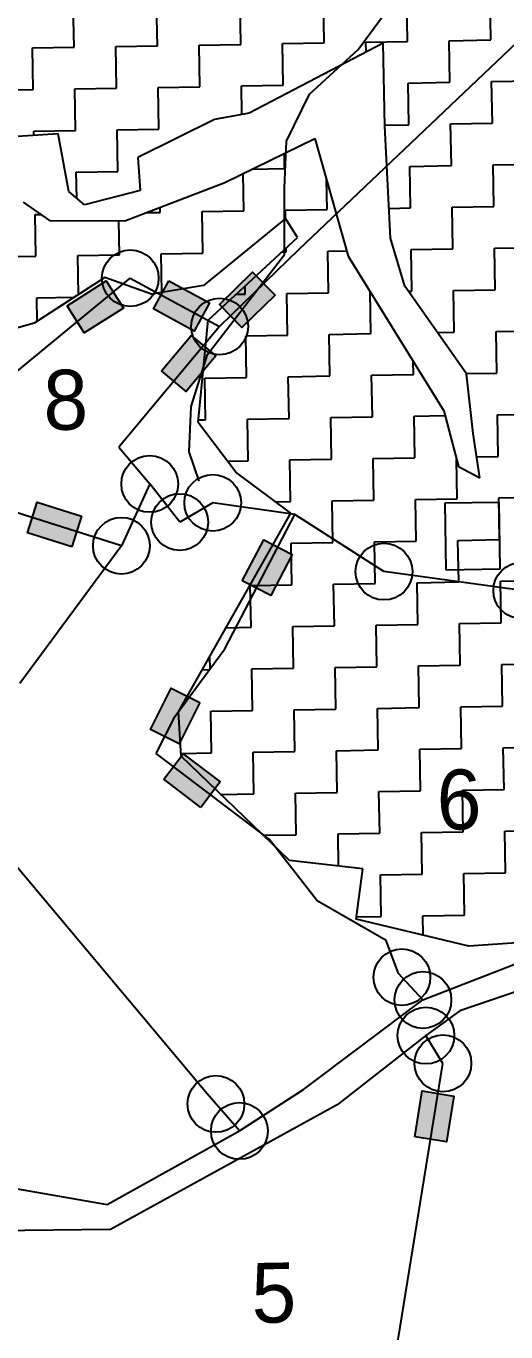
# Model space of a CAD drawing. Header units: metres. Extents: x 286343 to 289280, y 2022501 to 2025046.
# Drawn here: x 287524.8 to 287690.4, y 2023361.3 to 2023812.8 of the extents above; entities that cross this region are included whole.
import ezdxf
from ezdxf.enums import TextEntityAlignment as Align

# ---------------------------------------------------------------- set-up
doc = ezdxf.new("R2010")
doc.units = ezdxf.units.M
for name, color, linetype in [('LINE_WATER', 4, 'Continuous'), ('POLY_HATCH', 12, 'Continuous'), ('POLY_PARCEL', 6, 'Continuous'), ('POLY_WATER', 4, 'Continuous'), ('SYM_LOGO', 1, 'Continuous'), ('TEXT_PARCEL', 7, 'Continuous')]:
    doc.layers.add(name, color=color, linetype=linetype)
doc.styles.add('TEXT_MAP', font='')
doc.styles.get('TEXT_MAP').set_extended_font_data('Kruti Dev 050')

msp = doc.modelspace()

# ---------------------------------------------------------------- hatches: boundary and pattern name
for points in [[(287591.49, 2023716.58), (287599.22, 2023708.63), (287610.71, 2023719.81), (287602.98, 2023727.76)], [(287558.38, 2023715.32), (287552.44, 2023724.68), (287538.91, 2023716.09), (287544.85, 2023706.73)], [(287582.85, 2023707.37), (287588.12, 2023717.13), (287574.02, 2023724.75), (287568.75, 2023714.99)], [(287590.29, 2023698.74), (287581.78, 2023705.85), (287571.5, 2023693.55), (287580.02, 2023686.44)], [(287528.62, 2023648.15), (287525.28, 2023637.58), (287540.56, 2023632.74), (287543.91, 2023643.31)], [(287616.63, 2023630.09), (287606.8, 2023635.22), (287599.39, 2023621), (287609.22, 2023615.87)], [(287567.67, 2023569.59), (287577.57, 2023564.59), (287584.79, 2023578.91), (287574.89, 2023583.9)], [(287579.03, 2023561.19), (287572.32, 2023552.37), (287585.08, 2023542.66), (287591.79, 2023551.48)], [(287672.49, 2023442.84), (287661.54, 2023444.62), (287658.98, 2023428.79), (287669.93, 2023427.02)]]:
    msp.add_hatch(color=256).paths.add_polyline_path(points)

# ---------------------------------------------------------------- linework, layer by layer
for points in [[(287610.71, 2023719.81), (287599.22, 2023708.63), (287591.49, 2023716.58), (287602.98, 2023727.76)], [(287538.91, 2023716.09), (287552.44, 2023724.68), (287558.38, 2023715.32), (287544.85, 2023706.73)], [(287574.02, 2023724.75), (287588.12, 2023717.13), (287582.85, 2023707.37), (287568.75, 2023714.99)], [(287571.5, 2023693.55), (287581.78, 2023705.85), (287590.29, 2023698.74), (287580.02, 2023686.44)], [(287540.56, 2023632.74), (287525.28, 2023637.58), (287528.62, 2023648.15), (287543.91, 2023643.31)], [(287599.39, 2023621), (287606.8, 2023635.22), (287616.63, 2023630.09), (287609.22, 2023615.87)], [(287584.79, 2023578.91), (287577.57, 2023564.59), (287567.67, 2023569.59), (287574.89, 2023583.9)], [(287585.08, 2023542.66), (287572.32, 2023552.37), (287579.03, 2023561.19), (287591.79, 2023551.48)], [(287658.98, 2023428.79), (287661.54, 2023444.62), (287672.49, 2023442.84), (287669.93, 2023427.02)]]:
    msp.add_lwpolyline(points, close=True)
for centre in [(287560.73, 2023725.63), (287591.59, 2023708.95), (287567.44, 2023654.49), (287589.21, 2023647.97), (287577.8, 2023641.32), (287557.67, 2023633.14), (287648.34, 2023624.18), (287695.92, 2023617.65), (287654.54, 2023483.95), (287661.78, 2023476.07), (287662.81, 2023463.77), (287668.71, 2023454.17), (287590.3, 2023440.12), (287598.41, 2023430.78)]:
    msp.add_circle(centre, 9.8)
at = {"layer": 'LINE_WATER'}
for p, q in [((287639.45, 2023804.73), (287652.05, 2023821.99)), ((287622.67, 2023789.24), (287639.45, 2023804.73)), ((287614.66, 2023772.98), (287622.67, 2023789.24)), ((287614.03, 2023756.85), (287614.66, 2023772.98)), ((287613.97, 2023733.82), (287614.03, 2023756.85)), ((287587.39, 2023699.28), (287613.97, 2023733.82)), ((287581.71, 2023681.22), (287587.39, 2023699.28)), ((287581.06, 2023665.55), (287581.71, 2023681.22)), ((287584.47, 2023655.48), (287581.06, 2023665.55))]:
    msp.add_line(p, q, dxfattribs=at)
at = {"layer": 'POLY_HATCH', "linetype": 'Continuous'}
for p, q in [((287656.47, 2023807.5), (287656.22, 2023821.9)), ((287685.27, 2023808), (287685.01, 2023822.4)), ((287541.3, 2023805.48), (287541.05, 2023819.88)), ((287570.1, 2023805.99), (287569.84, 2023820.38)), ((287598.89, 2023806.49), (287598.64, 2023820.89)), ((287627.68, 2023807), (287627.43, 2023821.39)), ((287526.91, 2023805.23), (287541.3, 2023805.48)), ((287527.16, 2023790.84), (287526.91, 2023805.23)), ((287555.7, 2023805.74), (287570.1, 2023805.99)), ((287555.95, 2023791.34), (287555.7, 2023805.74)), ((287584.49, 2023806.24), (287598.89, 2023806.49)), ((287584.74, 2023791.84), (287584.49, 2023806.24)), ((287613.28, 2023806.74), (287627.68, 2023807)), ((287613.54, 2023792.35), (287613.28, 2023806.74)), ((287642.08, 2023807.25), (287656.47, 2023807.5)), ((287642.14, 2023803.75), (287642.08, 2023807.25)), ((287670.87, 2023807.75), (287685.27, 2023808)), ((287671.12, 2023793.36), (287670.87, 2023807.75)), ((287512.76, 2023790.58), (287527.16, 2023790.84)), ((287541.56, 2023791.09), (287555.95, 2023791.34)), ((287541.81, 2023776.69), (287541.56, 2023791.09)), ((287570.35, 2023791.59), (287584.74, 2023791.84)), ((287570.6, 2023777.2), (287570.35, 2023791.59)), ((287599.14, 2023792.1), (287613.54, 2023792.35)), ((287599.31, 2023782.24), (287599.14, 2023792.1)), ((287656.72, 2023793.1), (287671.12, 2023793.36)), ((287656.98, 2023778.71), (287656.72, 2023793.1)), ((287685.52, 2023793.61), (287699.91, 2023793.86)), ((287685.77, 2023779.21), (287685.52, 2023793.61)), ((287556.2, 2023776.94), (287570.6, 2023777.2)), ((287556.46, 2023762.55), (287556.2, 2023776.94)), ((287648.6, 2023778.56), (287656.98, 2023778.71)), ((287671.37, 2023778.96), (287685.77, 2023779.21)), ((287671.63, 2023764.56), (287671.37, 2023778.96)), ((287527.41, 2023776.44), (287541.81, 2023776.69)), ((287527.44, 2023774.99), (287527.41, 2023776.44)), ((287614.04, 2023763.56), (287613.95, 2023768.78)), ((287602.87, 2023763.36), (287614.04, 2023763.56)), ((287657.23, 2023764.31), (287671.63, 2023764.56)), ((287657.48, 2023749.92), (287657.23, 2023764.31)), ((287686.02, 2023764.82), (287700.42, 2023765.07)), ((287686.27, 2023750.42), (287686.02, 2023764.82)), ((287542.06, 2023762.3), (287556.46, 2023762.55)), ((287542.22, 2023753.26), (287542.06, 2023762.3)), ((287599.9, 2023748.91), (287599.67, 2023761.79)), ((287628.69, 2023749.41), (287628.51, 2023759.73)), ((287571.1, 2023748.4), (287571.07, 2023750.12)), ((287650.08, 2023749.79), (287657.48, 2023749.92)), ((287671.88, 2023750.17), (287686.27, 2023750.42)), ((287672.13, 2023735.77), (287671.88, 2023750.17)), ((287527.91, 2023747.65), (287529.86, 2023747.68)), ((287528.17, 2023733.25), (287527.91, 2023747.65)), ((287556.96, 2023733.76), (287556.75, 2023745.44)), ((287566.4, 2023748.32), (287571.1, 2023748.4)), ((287585.5, 2023748.66), (287599.9, 2023748.91)), ((287585.75, 2023734.26), (287585.5, 2023748.66)), ((287614.29, 2023749.16), (287628.69, 2023749.41)), ((287614.34, 2023746.28), (287614.29, 2023749.16)), ((287686.53, 2023736.02), (287700.92, 2023736.28)), ((287513.77, 2023733), (287528.17, 2023733.25)), ((287542.56, 2023733.5), (287556.96, 2023733.76)), ((287542.8, 2023719.94), (287542.56, 2023733.5)), ((287571.36, 2023734.01), (287585.75, 2023734.26)), ((287571.59, 2023720.71), (287571.36, 2023734.01)), ((287613.13, 2023734.74), (287614.54, 2023734.76)), ((287614.54, 2023734.76), (287614.52, 2023736.02)), ((287628.94, 2023735.02), (287635.49, 2023735.13)), ((287629.19, 2023720.62), (287628.94, 2023735.02)), ((287657.73, 2023735.52), (287672.13, 2023735.77)), ((287657.99, 2023721.12), (287657.73, 2023735.52)), ((287686.78, 2023721.63), (287686.53, 2023736.02)), ((287600.4, 2023720.12), (287600.35, 2023722.91)), ((287528.42, 2023718.85), (287541.47, 2023719.08)), ((287528.56, 2023710.74), (287528.42, 2023718.85)), ((287597.27, 2023720.06), (287600.4, 2023720.12)), ((287614.8, 2023720.37), (287629.19, 2023720.62)), ((287615.05, 2023705.97), (287614.8, 2023720.37)), ((287643.59, 2023720.87), (287643.66, 2023720.87)), ((287643.84, 2023706.47), (287643.59, 2023720.87)), ((287656.84, 2023721.1), (287657.99, 2023721.12)), ((287672.38, 2023721.38), (287686.78, 2023721.63)), ((287672.63, 2023706.98), (287672.38, 2023721.38)), ((287600.65, 2023705.72), (287615.05, 2023705.97)), ((287600.9, 2023691.32), (287600.65, 2023705.72)), ((287629.44, 2023706.22), (287643.84, 2023706.47)), ((287629.7, 2023691.83), (287629.44, 2023706.22)), ((287666.8, 2023706.88), (287672.63, 2023706.98)), ((287687.03, 2023707.23), (287701.43, 2023707.48)), ((287687.28, 2023692.83), (287687.03, 2023707.23)), ((287658.49, 2023692.33), (287658.41, 2023696.96)), ((287586.51, 2023691.07), (287600.9, 2023691.32)), ((287586.76, 2023676.67), (287586.51, 2023691.07)), ((287615.3, 2023691.57), (287629.7, 2023691.83)), ((287615.55, 2023677.18), (287615.3, 2023691.57)), ((287644.09, 2023692.08), (287658.49, 2023692.33)), ((287644.34, 2023677.68), (287644.09, 2023692.08)), ((287676.76, 2023692.65), (287687.28, 2023692.83)), ((287629.95, 2023677.43), (287644.34, 2023677.68)), ((287630.2, 2023663.03), (287629.95, 2023677.43)), ((287658.74, 2023677.93), (287669.45, 2023678.12)), ((287658.99, 2023663.54), (287658.74, 2023677.93)), ((287687.53, 2023678.44), (287701.93, 2023678.69)), ((287687.79, 2023664.04), (287687.53, 2023678.44)), ((287584.32, 2023676.63), (287586.76, 2023676.67)), ((287601.16, 2023676.93), (287615.55, 2023677.18)), ((287601.41, 2023662.53), (287601.16, 2023676.93)), ((287680.37, 2023663.91), (287687.79, 2023664.04)), ((287594.31, 2023662.41), (287601.41, 2023662.53)), ((287615.8, 2023662.78), (287630.2, 2023663.03)), ((287616.06, 2023648.39), (287615.8, 2023662.78)), ((287644.6, 2023663.29), (287658.99, 2023663.54)), ((287644.85, 2023648.89), (287644.6, 2023663.29)), ((287673.64, 2023649.39), (287673.4, 2023662.91)), ((287611.02, 2023648.3), (287616.06, 2023648.39)), ((287630.45, 2023648.64), (287644.85, 2023648.89)), ((287630.7, 2023634.24), (287630.45, 2023648.64)), ((287659.25, 2023649.14), (287673.64, 2023649.39)), ((287659.5, 2023634.75), (287659.25, 2023649.14)), ((287688.04, 2023649.65), (287702.43, 2023649.9)), ((287688.29, 2023635.25), (287688.04, 2023649.65)), ((287616.31, 2023633.99), (287630.7, 2023634.24)), ((287616.56, 2023619.59), (287616.31, 2023633.99)), ((287645.1, 2023634.49), (287659.5, 2023634.75)), ((287645.35, 2023620.1), (287645.1, 2023634.49)), ((287673.89, 2023635), (287688.29, 2023635.25)), ((287674.15, 2023620.6), (287673.89, 2023635)), ((287602.16, 2023619.34), (287616.56, 2023619.59)), ((287602.42, 2023604.95), (287602.16, 2023619.34)), ((287630.96, 2023619.85), (287645.35, 2023620.1)), ((287631.21, 2023605.45), (287630.96, 2023619.85)), ((287659.75, 2023620.35), (287674.15, 2023620.6)), ((287660, 2023605.95), (287659.75, 2023620.35)), ((287688.54, 2023620.85), (287702.94, 2023621.11)), ((287688.79, 2023606.46), (287688.54, 2023620.85)), ((287616.81, 2023605.2), (287631.21, 2023605.45)), ((287617.06, 2023590.8), (287616.81, 2023605.2)), ((287645.61, 2023605.7), (287660, 2023605.95)), ((287645.86, 2023591.31), (287645.61, 2023605.7)), ((287674.4, 2023606.21), (287688.79, 2023606.46)), ((287674.65, 2023591.81), (287674.4, 2023606.21)), ((287593.84, 2023604.8), (287602.42, 2023604.95)), ((287588.27, 2023590.3), (287588.19, 2023594.8)), ((287660.25, 2023591.56), (287674.65, 2023591.81)), ((287689.05, 2023592.06), (287703.44, 2023592.31)), ((287689.3, 2023577.67), (287689.05, 2023592.06)), ((287585.62, 2023590.25), (287588.27, 2023590.3)), ((287602.67, 2023590.55), (287617.06, 2023590.8)), ((287602.92, 2023576.15), (287602.67, 2023590.55)), ((287631.46, 2023591.05), (287645.86, 2023591.31)), ((287631.71, 2023576.66), (287631.46, 2023591.05)), ((287660.51, 2023577.16), (287660.25, 2023591.56)), ((287588.52, 2023575.9), (287602.92, 2023576.15)), ((287588.78, 2023561.5), (287588.52, 2023575.9)), ((287617.32, 2023576.4), (287631.71, 2023576.66)), ((287617.57, 2023562.01), (287617.32, 2023576.4)), ((287646.11, 2023576.91), (287660.51, 2023577.16)), ((287646.36, 2023562.51), (287646.11, 2023576.91)), ((287674.9, 2023577.41), (287689.3, 2023577.67)), ((287675.15, 2023563.02), (287674.9, 2023577.41)), ((287578.25, 2023561.32), (287588.78, 2023561.5)), ((287603.17, 2023561.76), (287617.57, 2023562.01)), ((287603.42, 2023547.36), (287603.17, 2023561.76)), ((287631.96, 2023562.26), (287646.36, 2023562.51)), ((287632.22, 2023547.86), (287631.96, 2023562.26)), ((287660.76, 2023562.76), (287675.15, 2023563.02)), ((287661.01, 2023548.37), (287660.76, 2023562.76)), ((287689.55, 2023563.27), (287703.95, 2023563.52)), ((287689.8, 2023548.87), (287689.55, 2023563.27)), ((287591.94, 2023547.16), (287603.42, 2023547.36)), ((287617.82, 2023547.61), (287632.22, 2023547.86)), ((287618.07, 2023533.22), (287617.82, 2023547.61)), ((287646.61, 2023548.12), (287661.01, 2023548.37)), ((287646.87, 2023533.72), (287646.61, 2023548.12)), ((287675.41, 2023548.62), (287689.8, 2023548.87)), ((287675.66, 2023534.22), (287675.41, 2023548.62)), ((287606.6, 2023533.02), (287618.07, 2023533.22)), ((287632.47, 2023533.47), (287646.87, 2023533.72)), ((287632.66, 2023522.33), (287632.47, 2023533.47)), ((287661.26, 2023533.97), (287675.66, 2023534.22)), ((287661.51, 2023519.58), (287661.26, 2023533.97)), ((287690.05, 2023534.48), (287704.45, 2023534.73)), ((287690.31, 2023520.08), (287690.05, 2023534.48)), ((287647.12, 2023519.32), (287661.51, 2023519.58)), ((287675.91, 2023519.83), (287690.31, 2023520.08)), ((287676.16, 2023505.43), (287675.91, 2023519.83)), ((287647.37, 2023504.93), (287647.12, 2023519.32)), ((287638.84, 2023504.78), (287647.37, 2023504.93)), ((287661.77, 2023505.18), (287676.16, 2023505.43)), ((287661.88, 2023498.42), (287661.77, 2023505.18))]:
    msp.add_line(p, q, dxfattribs=at)
at = {"layer": 'POLY_HATCH'}
for p, q in [((287648.1, 2023806.86), (287601.78, 2023782.69)), ((287648.6, 2023778.17), (287648.1, 2023806.86)), ((287601.78, 2023782.69), (287589.79, 2023780.48)), ((287589.79, 2023780.48), (287563.31, 2023767.33)), ((287650.61, 2023739.5), (287648.6, 2023778.17)), ((287535.79, 2023775.53), (287521.78, 2023774.62)), ((287539.48, 2023755.57), (287535.79, 2023775.53)), ((287593.35, 2023758.7), (287624.47, 2023773.93)), ((287624.47, 2023773.93), (287636.03, 2023733.23)), ((287563.31, 2023767.33), (287564.18, 2023756)), ((287558.86, 2023745.42), (287593.35, 2023758.7)), ((287544.9, 2023750.99), (287539.48, 2023755.57)), ((287564.18, 2023756), (287544.9, 2023750.99)), ((287523.77, 2023751.92), (287532.81, 2023745.63)), ((287532.81, 2023745.63), (287558.86, 2023745.42)), ((287614.38, 2023746.31), (287586.07, 2023723.12)), ((287618.5, 2023739.7), (287614.38, 2023746.31)), ((287587.62, 2023711.13), (287618.5, 2023739.7)), ((287655.58, 2023722.9), (287650.61, 2023739.5)), ((287636.03, 2023733.23), (287669.02, 2023679.75)), ((287551.96, 2023725.86), (287527.53, 2023710.08)), ((287568.09, 2023720.13), (287551.96, 2023725.86)), ((287586.07, 2023723.12), (287568.09, 2023720.13)), ((287676.81, 2023692.57), (287655.58, 2023722.9)), ((287527.53, 2023710.08), (287514.91, 2023706.52)), ((287584.23, 2023675.7), (287587.62, 2023711.13)), ((287679.18, 2023671.92), (287676.81, 2023692.57)), ((287669.02, 2023679.75), (287674.04, 2023660.48)), ((287597.22, 2023658.57), (287584.23, 2023675.7)), ((287681.45, 2023656.61), (287679.18, 2023671.92)), ((287674.04, 2023660.48), (287681.45, 2023656.61)), ((287616.23, 2023644.41), (287597.22, 2023658.57)), ((287577.37, 2023575.65), (287616.23, 2023644.41)), ((287578.31, 2023560.32), (287577.37, 2023575.65)), ((287615.67, 2023524.27), (287578.31, 2023560.32)), ((287641.09, 2023521.37), (287615.67, 2023524.27)), ((287638.73, 2023503.98), (287641.09, 2023521.37)), ((287677.62, 2023494.65), (287638.73, 2023503.98)), ((287715.64, 2023497.32), (287677.62, 2023494.65))]:
    msp.add_line(p, q, dxfattribs=at)
at = {"layer": 'POLY_PARCEL'}
for p, q in [((287719.15, 2023830.82), (287618.92, 2023735.53)), ((287618.92, 2023735.53), (287591.59, 2023708.95)), ((287502.66, 2023677.95), (287560.73, 2023725.63)), ((287560.73, 2023725.63), (287591.59, 2023708.95)), ((287591.59, 2023708.95), (287556.75, 2023667.24)), ((287556.75, 2023667.24), (287567.44, 2023654.49)), ((287567.44, 2023654.49), (287557.67, 2023633.14)), ((287577.8, 2023641.32), (287567.44, 2023654.49)), ((287557.67, 2023633.14), (287513.76, 2023647.04)), ((287589.21, 2023647.97), (287577.8, 2023641.32)), ((287617.58, 2023643.91), (287589.21, 2023647.97)), ((287593.37, 2023597.48), (287617.58, 2023643.91)), ((287648.34, 2023624.18), (287617.58, 2023643.91)), ((287557.67, 2023633.14), (287522.56, 2023585.55)), ((287695.92, 2023617.65), (287648.34, 2023624.18)), ((287576.23, 2023574.25), (287593.37, 2023597.48)), ((287569.71, 2023561.32), (287576.23, 2023574.25)), ((287608.7, 2023531.65), (287569.71, 2023561.32)), ((287587.29, 2023443.59), (287506.78, 2023539.68)), ((287625.27, 2023510.35), (287608.7, 2023531.65)), ((287649.13, 2023496.61), (287625.27, 2023510.35)), ((287653.38, 2023485.21), (287649.13, 2023496.61)), ((287661.78, 2023476.07), (287653.38, 2023485.21)), ((287668.71, 2023454.17), (287662.81, 2023463.77)), ((287650.83, 2023343.79), (287668.71, 2023454.17)), ((287598.41, 2023430.78), (287587.29, 2023443.59))]:
    msp.add_line(p, q, dxfattribs=at)
at = {"layer": 'POLY_WATER'}
for p, q in [((287661.78, 2023476.07), (287715.07, 2023496.86)), ((287722.38, 2023488.64), (287674.58, 2023472.32)), ((287620.6, 2023445.16), (287661.78, 2023476.07)), ((287674.58, 2023472.32), (287662.81, 2023463.77)), ((287662.81, 2023463.77), (287632.23, 2023439.8)), ((287598.41, 2023430.78), (287620.6, 2023445.16)), ((287632.23, 2023439.8), (287553.89, 2023396.72)), ((287552.76, 2023405.36), (287598.41, 2023430.78)), ((287515.68, 2023411.86), (287552.76, 2023405.36)), ((287553.89, 2023396.72), (287497.25, 2023396.02))]:
    msp.add_line(p, q, dxfattribs=at)
at = {"layer": 'SYM_LOGO'}
for p, q in [((287669.46, 2023647.92), (287687.98, 2023648.24)), ((287669.87, 2023624.7), (287669.46, 2023647.92)), ((287687.98, 2023648.24), (287688.38, 2023625.02)), ((287688.38, 2023625.02), (287669.87, 2023624.7))]:
    msp.add_line(p, q, dxfattribs=at)

# ---------------------------------------------------------------- texts
at = {"layer": 'TEXT_PARCEL', "style": 'TEXT_MAP'}
for s, p in [('8', (287538.41, 2023683.61)), ('6', (287674.25, 2023545.4)), ('5', (287610.29, 2023374.74))]:
    msp.add_text(s, height=20.73, rotation=1.003, dxfattribs=at).set_placement(p, align=Align.MIDDLE)

doc.saveas('drawing.dxf')
